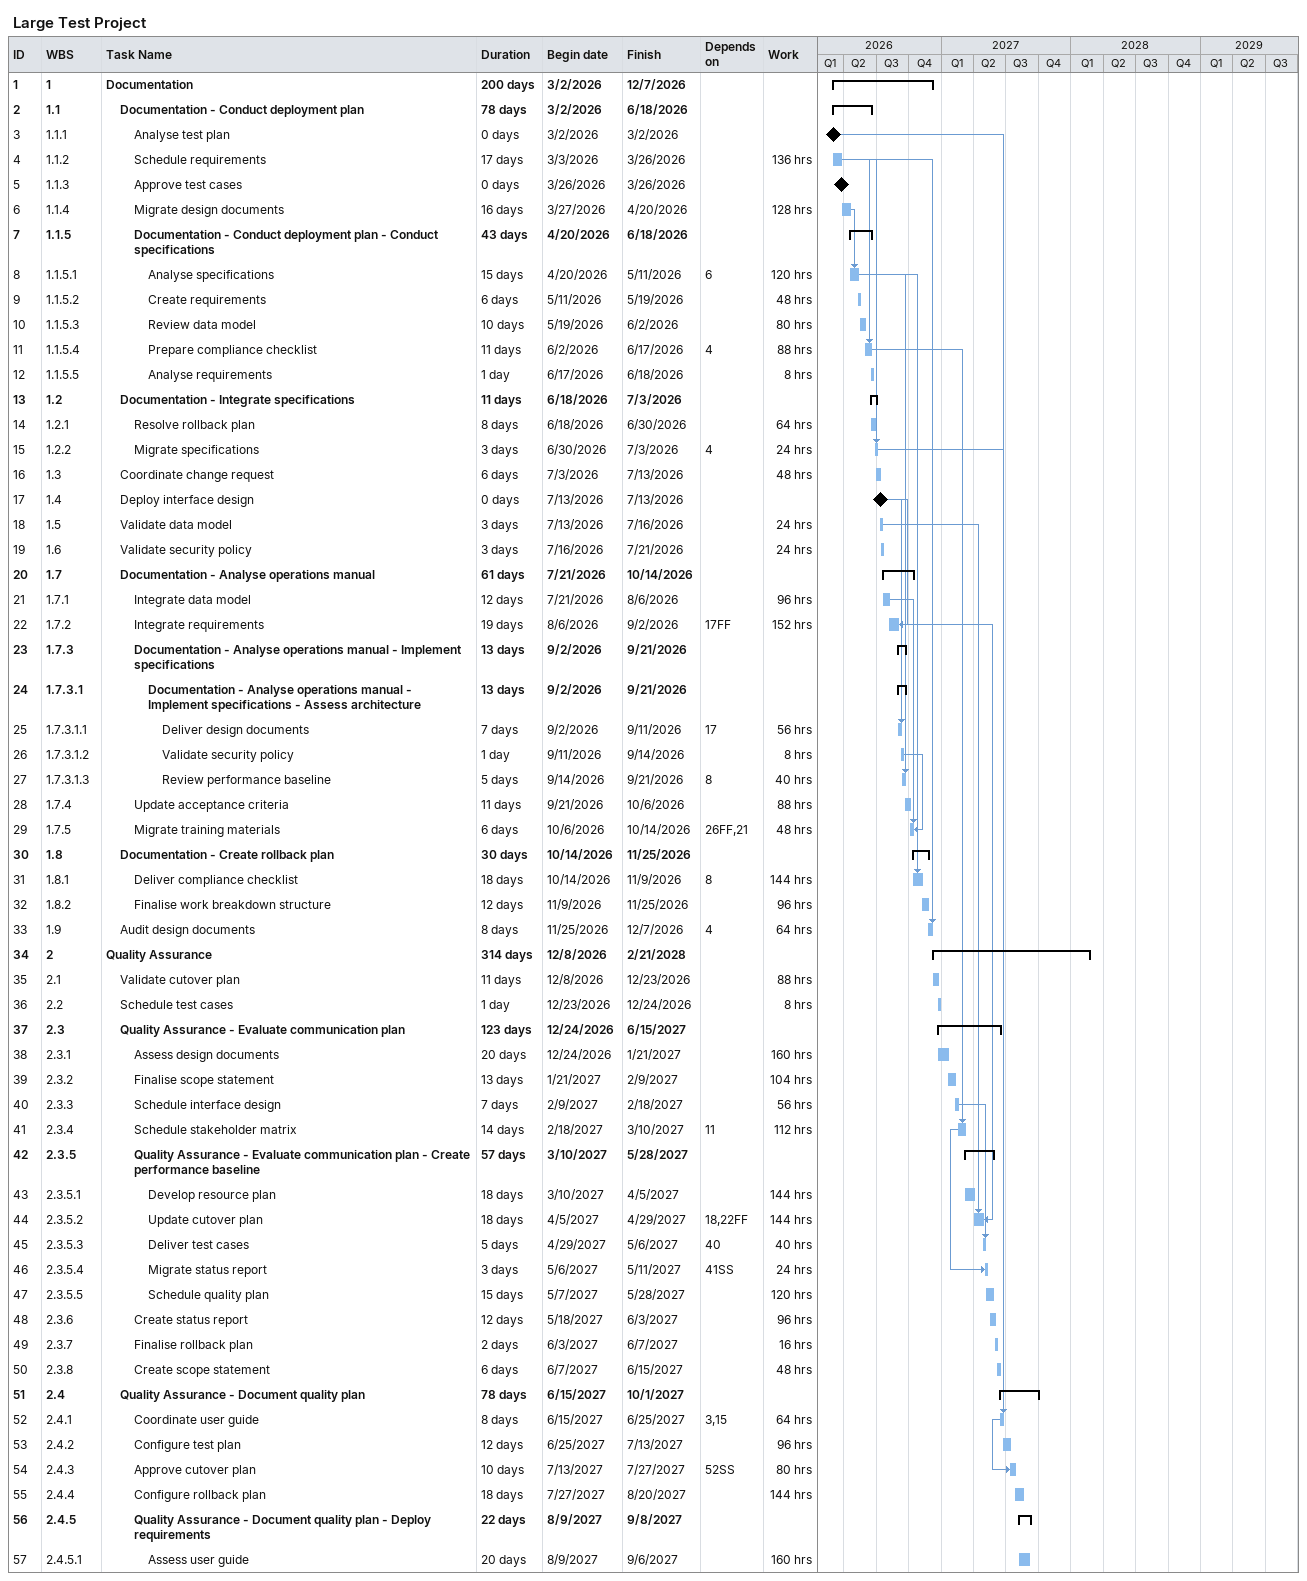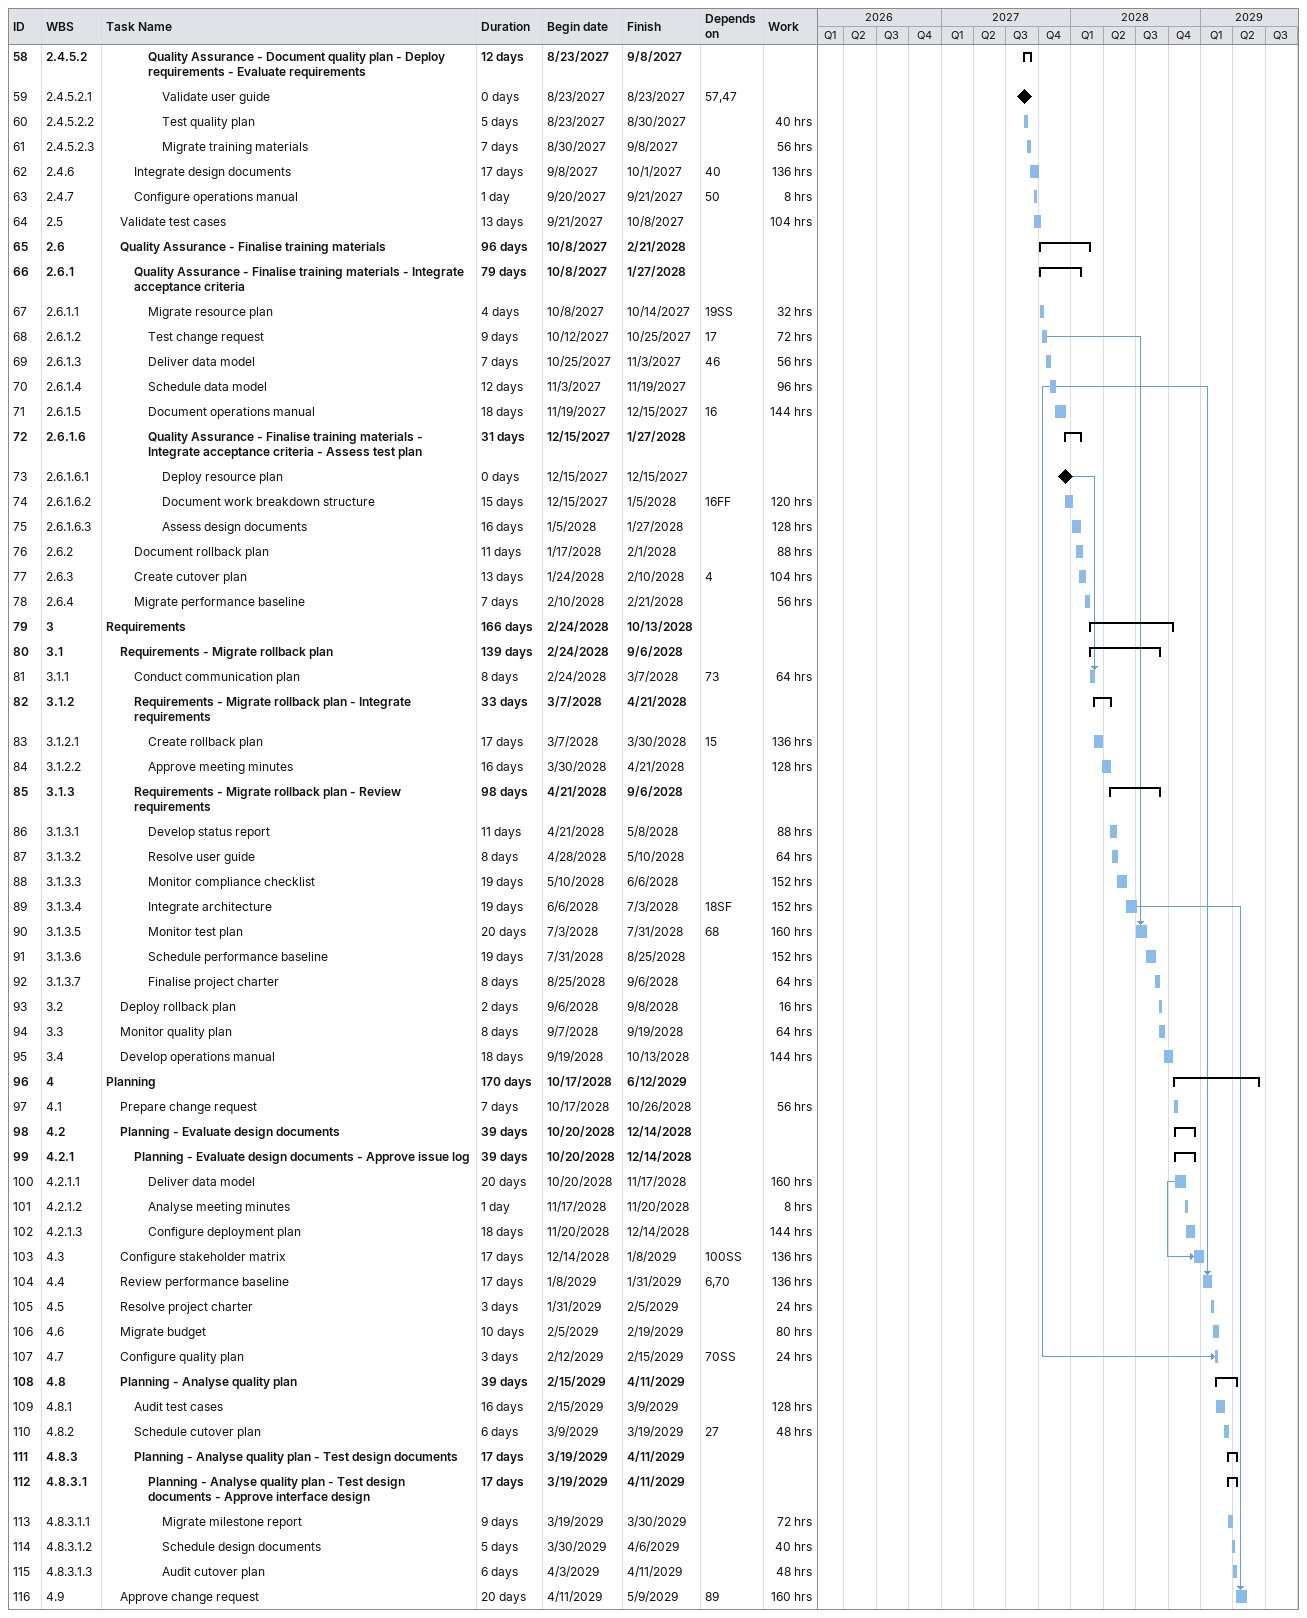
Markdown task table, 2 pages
Large Test Project

| ID | WBS | Task | Duration | Start | Finish | Predecessors | Work (h) |
|---|---|---|---|---|---|---|---|
| 1 | 1 | **Documentation** | 200d | 2026-03-02 | 2026-12-07 |  |  |
| 2 | 1.1 | **Documentation - Conduct deployment plan** | 78d | 2026-03-02 | 2026-06-18 |  |  |
| 3 | 1.1.1 | Analyse test plan | 0d | 2026-03-02 | 2026-03-02 |  |  |
| 4 | 1.1.2 | Schedule requirements | 17d | 2026-03-03 | 2026-03-26 |  | 136 |
| 5 | 1.1.3 | Approve test cases | 0d | 2026-03-26 | 2026-03-26 |  |  |
| 6 | 1.1.4 | Migrate design documents | 16d | 2026-03-27 | 2026-04-20 |  | 128 |
| 7 | 1.1.5 | **Documentation - Conduct deployment plan - Conduct specifications** | 43d | 2026-04-20 | 2026-06-18 |  |  |
| 8 | 1.1.5.1 | Analyse specifications | 15d | 2026-04-20 | 2026-05-11 | 6 | 120 |
| 9 | 1.1.5.2 | Create requirements | 6d | 2026-05-11 | 2026-05-19 |  | 48 |
| 10 | 1.1.5.3 | Review data model | 10d | 2026-05-19 | 2026-06-02 |  | 80 |
| 11 | 1.1.5.4 | Prepare compliance checklist | 11d | 2026-06-02 | 2026-06-17 | 4 | 88 |
| 12 | 1.1.5.5 | Analyse requirements | 1d | 2026-06-17 | 2026-06-18 |  | 8 |
| 13 | 1.2 | **Documentation - Integrate specifications** | 11d | 2026-06-18 | 2026-07-03 |  |  |
| 14 | 1.2.1 | Resolve rollback plan | 8d | 2026-06-18 | 2026-06-30 |  | 64 |
| 15 | 1.2.2 | Migrate specifications | 3d | 2026-06-30 | 2026-07-03 | 4 | 24 |
| 16 | 1.3 | Coordinate change request | 6d | 2026-07-03 | 2026-07-13 |  | 48 |
| 17 | 1.4 | Deploy interface design | 0d | 2026-07-13 | 2026-07-13 |  |  |
| 18 | 1.5 | Validate data model | 3d | 2026-07-13 | 2026-07-16 |  | 24 |
| 19 | 1.6 | Validate security policy | 3d | 2026-07-16 | 2026-07-21 |  | 24 |
| 20 | 1.7 | **Documentation - Analyse operations manual** | 61d | 2026-07-21 | 2026-10-14 |  |  |
| 21 | 1.7.1 | Integrate data model | 12d | 2026-07-21 | 2026-08-06 |  | 96 |
| 22 | 1.7.2 | Integrate requirements | 19d | 2026-08-06 | 2026-09-02 | 17FF | 152 |
| 23 | 1.7.3 | **Documentation - Analyse operations manual - Implement specifications** | 13d | 2026-09-02 | 2026-09-21 |  |  |
| 24 | 1.7.3.1 | **Documentation - Analyse operations manual - Implement specifications - Assess architecture** | 13d | 2026-09-02 | 2026-09-21 |  |  |
| 25 | 1.7.3.1.1 | Deliver design documents | 7d | 2026-09-02 | 2026-09-11 | 17 | 56 |
| 26 | 1.7.3.1.2 | Validate security policy | 1d | 2026-09-11 | 2026-09-14 |  | 8 |
| 27 | 1.7.3.1.3 | Review performance baseline | 5d | 2026-09-14 | 2026-09-21 | 8 | 40 |
| 28 | 1.7.4 | Update acceptance criteria | 11d | 2026-09-21 | 2026-10-06 |  | 88 |
| 29 | 1.7.5 | Migrate training materials | 6d | 2026-10-06 | 2026-10-14 | 26FF, 21 | 48 |
| 30 | 1.8 | **Documentation - Create rollback plan** | 30d | 2026-10-14 | 2026-11-25 |  |  |
| 31 | 1.8.1 | Deliver compliance checklist | 18d | 2026-10-14 | 2026-11-09 | 8 | 144 |
| 32 | 1.8.2 | Finalise work breakdown structure | 12d | 2026-11-09 | 2026-11-25 |  | 96 |
| 33 | 1.9 | Audit design documents | 8d | 2026-11-25 | 2026-12-07 | 4 | 64 |
| 34 | 2 | **Quality Assurance** | 314d | 2026-12-08 | 2028-02-21 |  |  |
| 35 | 2.1 | Validate cutover plan | 11d | 2026-12-08 | 2026-12-23 |  | 88 |
| 36 | 2.2 | Schedule test cases | 1d | 2026-12-23 | 2026-12-24 |  | 8 |
| 37 | 2.3 | **Quality Assurance - Evaluate communication plan** | 123d | 2026-12-24 | 2027-06-15 |  |  |
| 38 | 2.3.1 | Assess design documents | 20d | 2026-12-24 | 2027-01-21 |  | 160 |
| 39 | 2.3.2 | Finalise scope statement | 13d | 2027-01-21 | 2027-02-09 |  | 104 |
| 40 | 2.3.3 | Schedule interface design | 7d | 2027-02-09 | 2027-02-18 |  | 56 |
| 41 | 2.3.4 | Schedule stakeholder matrix | 14d | 2027-02-18 | 2027-03-10 | 11 | 112 |
| 42 | 2.3.5 | **Quality Assurance - Evaluate communication plan - Create performance baseline** | 57d | 2027-03-10 | 2027-05-28 |  |  |
| 43 | 2.3.5.1 | Develop resource plan | 18d | 2027-03-10 | 2027-04-05 |  | 144 |
| 44 | 2.3.5.2 | Update cutover plan | 18d | 2027-04-05 | 2027-04-29 | 18, 22FF | 144 |
| 45 | 2.3.5.3 | Deliver test cases | 5d | 2027-04-29 | 2027-05-06 | 40 | 40 |
| 46 | 2.3.5.4 | Migrate status report | 3d | 2027-05-06 | 2027-05-11 | 41SS | 24 |
| 47 | 2.3.5.5 | Schedule quality plan | 15d | 2027-05-07 | 2027-05-28 |  | 120 |
| 48 | 2.3.6 | Create status report | 12d | 2027-05-18 | 2027-06-03 |  | 96 |
| 49 | 2.3.7 | Finalise rollback plan | 2d | 2027-06-03 | 2027-06-07 |  | 16 |
| 50 | 2.3.8 | Create scope statement | 6d | 2027-06-07 | 2027-06-15 |  | 48 |
| 51 | 2.4 | **Quality Assurance - Document quality plan** | 78d | 2027-06-15 | 2027-10-01 |  |  |
| 52 | 2.4.1 | Coordinate user guide | 8d | 2027-06-15 | 2027-06-25 | 3, 15 | 64 |
| 53 | 2.4.2 | Configure test plan | 12d | 2027-06-25 | 2027-07-13 |  | 96 |
| 54 | 2.4.3 | Approve cutover plan | 10d | 2027-07-13 | 2027-07-27 | 52SS | 80 |
| 55 | 2.4.4 | Configure rollback plan | 18d | 2027-07-27 | 2027-08-20 |  | 144 |
| 56 | 2.4.5 | **Quality Assurance - Document quality plan - Deploy requirements** | 22d | 2027-08-09 | 2027-09-08 |  |  |
| 57 | 2.4.5.1 | Assess user guide | 20d | 2027-08-09 | 2027-09-06 |  | 160 |
| 58 | 2.4.5.2 | **Quality Assurance - Document quality plan - Deploy requirements - Evaluate requirements** | 12d | 2027-08-23 | 2027-09-08 |  |  |
| 59 | 2.4.5.2.1 | Validate user guide | 0d | 2027-08-23 | 2027-08-23 | 57, 47 |  |
| 60 | 2.4.5.2.2 | Test quality plan | 5d | 2027-08-23 | 2027-08-30 |  | 40 |
| 61 | 2.4.5.2.3 | Migrate training materials | 7d | 2027-08-30 | 2027-09-08 |  | 56 |
| 62 | 2.4.6 | Integrate design documents | 17d | 2027-09-08 | 2027-10-01 | 40 | 136 |
| 63 | 2.4.7 | Configure operations manual | 1d | 2027-09-20 | 2027-09-21 | 50 | 8 |
| 64 | 2.5 | Validate test cases | 13d | 2027-09-21 | 2027-10-08 |  | 104 |
| 65 | 2.6 | **Quality Assurance - Finalise training materials** | 96d | 2027-10-08 | 2028-02-21 |  |  |
| 66 | 2.6.1 | **Quality Assurance - Finalise training materials - Integrate acceptance criteria** | 79d | 2027-10-08 | 2028-01-27 |  |  |
| 67 | 2.6.1.1 | Migrate resource plan | 4d | 2027-10-08 | 2027-10-14 | 19SS | 32 |
| 68 | 2.6.1.2 | Test change request | 9d | 2027-10-12 | 2027-10-25 | 17 | 72 |
| 69 | 2.6.1.3 | Deliver data model | 7d | 2027-10-25 | 2027-11-03 | 46 | 56 |
| 70 | 2.6.1.4 | Schedule data model | 12d | 2027-11-03 | 2027-11-19 |  | 96 |
| 71 | 2.6.1.5 | Document operations manual | 18d | 2027-11-19 | 2027-12-15 | 16 | 144 |
| 72 | 2.6.1.6 | **Quality Assurance - Finalise training materials - Integrate acceptance criteria - Assess test plan** | 31d | 2027-12-15 | 2028-01-27 |  |  |
| 73 | 2.6.1.6.1 | Deploy resource plan | 0d | 2027-12-15 | 2027-12-15 |  |  |
| 74 | 2.6.1.6.2 | Document work breakdown structure | 15d | 2027-12-15 | 2028-01-05 | 16FF | 120 |
| 75 | 2.6.1.6.3 | Assess design documents | 16d | 2028-01-05 | 2028-01-27 |  | 128 |
| 76 | 2.6.2 | Document rollback plan | 11d | 2028-01-17 | 2028-02-01 |  | 88 |
| 77 | 2.6.3 | Create cutover plan | 13d | 2028-01-24 | 2028-02-10 | 4 | 104 |
| 78 | 2.6.4 | Migrate performance baseline | 7d | 2028-02-10 | 2028-02-21 |  | 56 |
| 79 | 3 | **Requirements** | 166d | 2028-02-24 | 2028-10-13 |  |  |
| 80 | 3.1 | **Requirements - Migrate rollback plan** | 139d | 2028-02-24 | 2028-09-06 |  |  |
| 81 | 3.1.1 | Conduct communication plan | 8d | 2028-02-24 | 2028-03-07 | 73 | 64 |
| 82 | 3.1.2 | **Requirements - Migrate rollback plan - Integrate requirements** | 33d | 2028-03-07 | 2028-04-21 |  |  |
| 83 | 3.1.2.1 | Create rollback plan | 17d | 2028-03-07 | 2028-03-30 | 15 | 136 |
| 84 | 3.1.2.2 | Approve meeting minutes | 16d | 2028-03-30 | 2028-04-21 |  | 128 |
| 85 | 3.1.3 | **Requirements - Migrate rollback plan - Review requirements** | 98d | 2028-04-21 | 2028-09-06 |  |  |
| 86 | 3.1.3.1 | Develop status report | 11d | 2028-04-21 | 2028-05-08 |  | 88 |
| 87 | 3.1.3.2 | Resolve user guide | 8d | 2028-04-28 | 2028-05-10 |  | 64 |
| 88 | 3.1.3.3 | Monitor compliance checklist | 19d | 2028-05-10 | 2028-06-06 |  | 152 |
| 89 | 3.1.3.4 | Integrate architecture | 19d | 2028-06-06 | 2028-07-03 | 18SF | 152 |
| 90 | 3.1.3.5 | Monitor test plan | 20d | 2028-07-03 | 2028-07-31 | 68 | 160 |
| 91 | 3.1.3.6 | Schedule performance baseline | 19d | 2028-07-31 | 2028-08-25 |  | 152 |
| 92 | 3.1.3.7 | Finalise project charter | 8d | 2028-08-25 | 2028-09-06 |  | 64 |
| 93 | 3.2 | Deploy rollback plan | 2d | 2028-09-06 | 2028-09-08 |  | 16 |
| 94 | 3.3 | Monitor quality plan | 8d | 2028-09-07 | 2028-09-19 |  | 64 |
| 95 | 3.4 | Develop operations manual | 18d | 2028-09-19 | 2028-10-13 |  | 144 |
| 96 | 4 | **Planning** | 170d | 2028-10-17 | 2029-06-12 |  |  |
| 97 | 4.1 | Prepare change request | 7d | 2028-10-17 | 2028-10-26 |  | 56 |
| 98 | 4.2 | **Planning - Evaluate design documents** | 39d | 2028-10-20 | 2028-12-14 |  |  |
| 99 | 4.2.1 | **Planning - Evaluate design documents - Approve issue log** | 39d | 2028-10-20 | 2028-12-14 |  |  |
| 100 | 4.2.1.1 | Deliver data model | 20d | 2028-10-20 | 2028-11-17 |  | 160 |
| 101 | 4.2.1.2 | Analyse meeting minutes | 1d | 2028-11-17 | 2028-11-20 |  | 8 |
| 102 | 4.2.1.3 | Configure deployment plan | 18d | 2028-11-20 | 2028-12-14 |  | 144 |
| 103 | 4.3 | Configure stakeholder matrix | 17d | 2028-12-14 | 2029-01-08 | 100SS | 136 |
| 104 | 4.4 | Review performance baseline | 17d | 2029-01-08 | 2029-01-31 | 6, 70 | 136 |
| 105 | 4.5 | Resolve project charter | 3d | 2029-01-31 | 2029-02-05 |  | 24 |
| 106 | 4.6 | Migrate budget | 10d | 2029-02-05 | 2029-02-19 |  | 80 |
| 107 | 4.7 | Configure quality plan | 3d | 2029-02-12 | 2029-02-15 | 70SS | 24 |
| 108 | 4.8 | **Planning - Analyse quality plan** | 39d | 2029-02-15 | 2029-04-11 |  |  |
| 109 | 4.8.1 | Audit test cases | 16d | 2029-02-15 | 2029-03-09 |  | 128 |
| 110 | 4.8.2 | Schedule cutover plan | 6d | 2029-03-09 | 2029-03-19 | 27 | 48 |
| 111 | 4.8.3 | **Planning - Analyse quality plan - Test design documents** | 17d | 2029-03-19 | 2029-04-11 |  |  |
| 112 | 4.8.3.1 | **Planning - Analyse quality plan - Test design documents - Approve interface design** | 17d | 2029-03-19 | 2029-04-11 |  |  |
| 113 | 4.8.3.1.1 | Migrate milestone report | 9d | 2029-03-19 | 2029-03-30 |  | 72 |
| 114 | 4.8.3.1.2 | Schedule design documents | 5d | 2029-03-30 | 2029-04-06 |  | 40 |
| 115 | 4.8.3.1.3 | Audit cutover plan | 6d | 2029-04-03 | 2029-04-11 |  | 48 |
| 116 | 4.9 | Approve change request | 20d | 2029-04-11 | 2029-05-09 | 89 | 160 |
